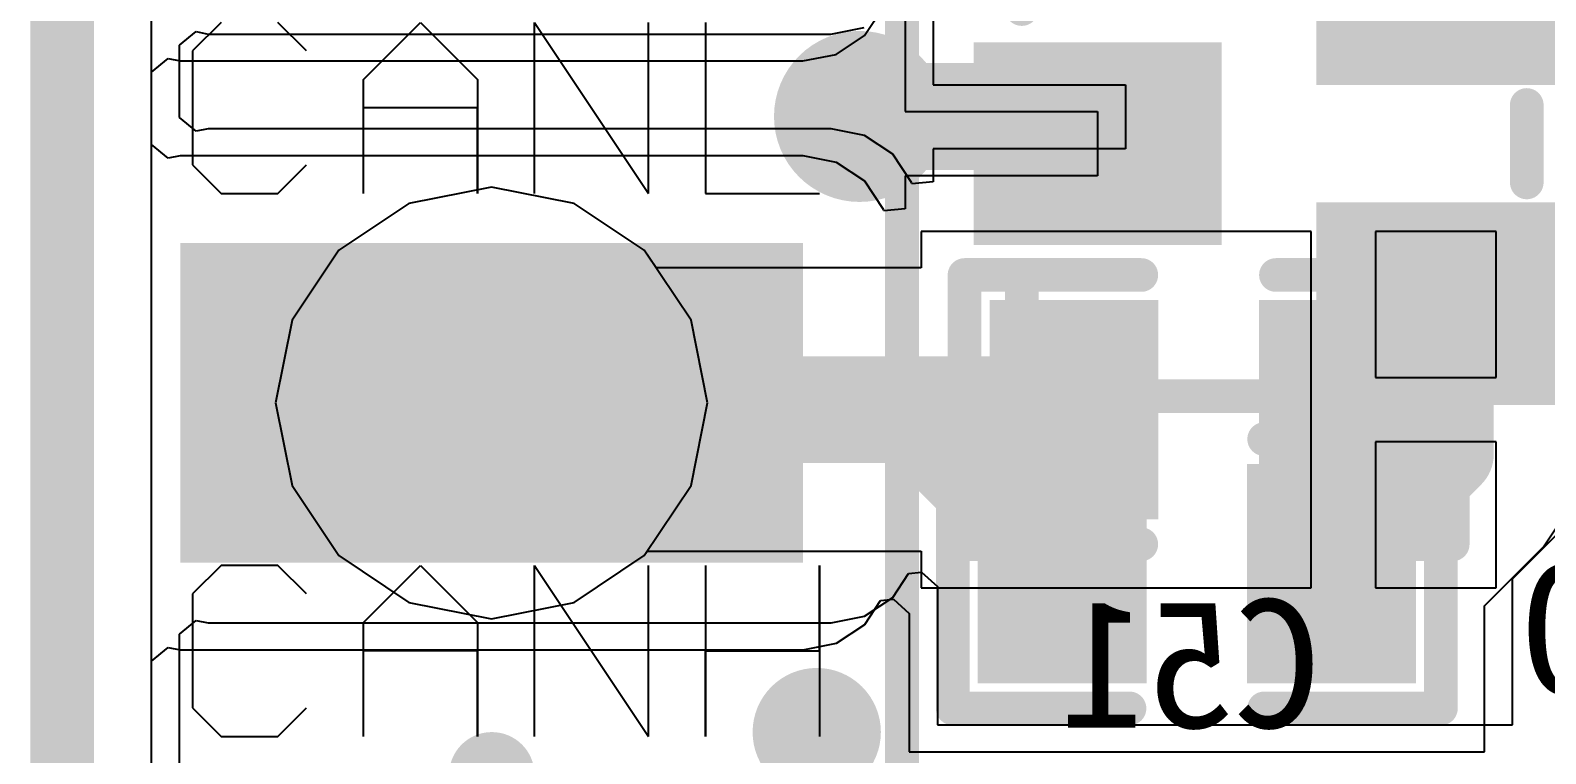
# Model space of a CAD drawing. Header units: millimetres. Extents: x 192 to 285.3, y 128.7 to 184.7.
# Drawn here: x 192 to 201.01, y 154.44 to 158.74 of the extents above; entities that cross this region are included whole.
import ezdxf

# ---------------------------------------------------------------- set-up
doc = ezdxf.new("R2010")
doc.units = ezdxf.units.MM
for name, color, linetype in [('BottomLayer', 5, 'Continuous'), ('BottomOverlay', 54, 'Continuous'), ('BottomPaste', 16, 'Continuous'), ('BottomSolder', 6, 'Continuous'), ('ConnectLayer', 7, 'Continuous'), ('KeepOutLayer', 6, 'Continuous'), ('MidLayer1', 16, 'Continuous'), ('MidLayer2', 76, 'Continuous'), ('MultiLayer', 9, 'Continuous'), ('PadHoleLayer', 156, 'Continuous'), ('TopLayer', 1, 'Continuous'), ('TopOverlay', 2, 'Continuous'), ('TopPaste', 8, 'Continuous'), ('TopSolder', 216, 'Continuous'), ('ViaHoleLayer', 16, 'Continuous')]:
    doc.layers.add(name, color=color, linetype=linetype)

# ---------------------------------------------------------------- blocks, each defined once
blk = doc.blocks.new('0603_B_31')
at = {"layer": 'BottomLayer'}
for points in [[(-1.2, -0.55), (-0.4, -0.55), (-1.2, 0.55), (-0.4, 0.55)], [(0.4, -0.55), (1.2, -0.55), (0.4, 0.55), (1.2, 0.55)]]:
    blk.add_solid(points, dxfattribs=at)
at = {"layer": 'BottomOverlay', "const_width": 0.2}
for points in [[(-1.45, 0.8), (-0.4, 0.8)], [(-1.45, -0.8), (-1.45, 0.8)], [(0.4, 0.8), (1.45, 0.8)], [(1.45, -0.8), (1.45, 0.8)], [(-1.45, -0.8), (-0.4, -0.8)], [(0.4, -0.8), (1.45, -0.8)]]:
    blk.add_lwpolyline(points, dxfattribs=at)
at = {"layer": 'BottomOverlay', "const_width": 0.1}
for points in [[(-1.5, 0.8, 1), (-1.4, 0.8, 1)], [(-1.5, 0.8, 1), (-1.4, 0.8, 1)], [(-0.45, 0.8, 1), (-0.35, 0.8, 1)], [(0.35, 0.8, 1), (0.45, 0.8, 1)], [(1.4, 0.8, 1), (1.5, 0.8, 1)], [(1.4, 0.8, 1), (1.5, 0.8, 1)], [(-1.5, -0.8, 1), (-1.4, -0.8, 1)], [(-1.5, -0.8, 1), (-1.4, -0.8, 1)], [(-0.45, -0.8, 1), (-0.35, -0.8, 1)], [(0.35, -0.8, 1), (0.45, -0.8, 1)], [(1.4, -0.8, 1), (1.5, -0.8, 1)], [(1.4, -0.8, 1), (1.5, -0.8, 1)]]:
    blk.add_lwpolyline(points, format="xyb", close=True, dxfattribs=at)
at = {"layer": 'BottomPaste'}
for points in [[(-1.2, -0.55), (-0.4, -0.55), (-1.2, 0.55), (-0.4, 0.55)], [(0.4, -0.55), (1.2, -0.55), (0.4, 0.55), (1.2, 0.55)]]:
    blk.add_solid(points, dxfattribs=at)
at = {"layer": 'BottomSolder'}
for points in [[(-1.3016, -0.6516), (-0.2984, -0.6516), (-1.3016, 0.6516), (-0.2984, 0.6516)], [(0.2984, -0.6516), (1.3016, -0.6516), (0.2984, 0.6516), (1.3016, 0.6516)]]:
    blk.add_solid(points, dxfattribs=at)
blk = doc.blocks.new('SOT23_3_97')
at = {"layer": 'TopLayer'}
for points in [[(-0.5, 0.415), (0.5, 0.415), (-0.5, 1.685), (0.5, 1.685)], [(-1.45, -1.7485), (-0.45, -1.7485), (-1.45, -0.3515), (-0.45, -0.3515)], [(0.45, -1.7485), (1.45, -1.7485), (0.45, -0.3515), (1.45, -0.3515)]]:
    blk.add_solid(points, dxfattribs=at)
at = {"layer": 'TopOverlay', "const_width": 0.2}
for points in [[(-1.5, 1.5), (-1.5, -0.15)], [(-1.5, 1.5), (-0.8, 1.5)], [(0.8, 1.5), (1.5, 1.5)], [(1.5, 1.5), (1.5, -0.15)], [(-0.23, -1.5), (0.23, -1.5)]]:
    blk.add_lwpolyline(points, dxfattribs=at)
at = {"layer": 'TopOverlay', "const_width": 0.1}
for points in [[(-1.55, 1.5, 1), (-1.45, 1.5, 1)], [(-1.55, 1.5, 1), (-1.45, 1.5, 1)], [(-0.85, 1.5, 1), (-0.75, 1.5, 1)], [(0.75, 1.5, 1), (0.85, 1.5, 1)], [(1.45, 1.5, 1), (1.55, 1.5, 1)], [(1.45, 1.5, 1), (1.55, 1.5, 1)], [(-1.55, -0.15, 1), (-1.45, -0.15, 1)], [(1.45, -0.15, 1), (1.55, -0.15, 1)], [(-0.28, -1.5, 1), (-0.18, -1.5, 1)], [(0.18, -1.5, 1), (0.28, -1.5, 1)]]:
    blk.add_lwpolyline(points, format="xyb", close=True, dxfattribs=at)
at = {"layer": 'TopPaste'}
for points in [[(-0.5, 0.415), (0.5, 0.415), (-0.5, 1.685), (0.5, 1.685)], [(-1.45, -1.7485), (-0.45, -1.7485), (-1.45, -0.3515), (-0.45, -0.3515)], [(0.45, -1.7485), (1.45, -1.7485), (0.45, -0.3515), (1.45, -0.3515)]]:
    blk.add_solid(points, dxfattribs=at)
at = {"layer": 'TopSolder'}
for points in [[(-0.6016, 0.3134), (0.6016, 0.3134), (-0.6016, 1.7866), (0.6016, 1.7866)], [(-1.5516, -1.8501), (-0.3484, -1.8501), (-1.5516, -0.2499), (-0.3484, -0.2499)], [(0.3484, -1.8501), (1.5516, -1.8501), (0.3484, -0.2499), (1.5516, -0.2499)]]:
    blk.add_solid(points, dxfattribs=at)
blk = doc.blocks.new('0603_114')
at = {"layer": 'TopLayer'}
for points in [[(-1.2, -0.55), (-0.4, -0.55), (-1.2, 0.55), (-0.4, 0.55)], [(0.4, -0.55), (1.2, -0.55), (0.4, 0.55), (1.2, 0.55)]]:
    blk.add_solid(points, dxfattribs=at)
at = {"layer": 'TopOverlay', "const_width": 0.2}
for points in [[(-0.4, 0.8), (-1.45, 0.8)], [(-1.45, 0.8), (-1.45, -0.8)], [(1.45, 0.8), (0.4, 0.8)], [(1.45, 0.8), (1.45, -0.8)], [(-0.4, -0.8), (-1.45, -0.8)], [(1.45, -0.8), (0.4, -0.8)]]:
    blk.add_lwpolyline(points, dxfattribs=at)
at = {"layer": 'TopOverlay', "const_width": 0.1}
for points in [[(-1.5, 0.8, 1), (-1.4, 0.8, 1)], [(-1.5, 0.8, 1), (-1.4, 0.8, 1)], [(-0.45, 0.8, 1), (-0.35, 0.8, 1)], [(0.35, 0.8, 1), (0.45, 0.8, 1)], [(1.4, 0.8, 1), (1.5, 0.8, 1)], [(1.4, 0.8, 1), (1.5, 0.8, 1)], [(-1.5, -0.8, 1), (-1.4, -0.8, 1)], [(-1.5, -0.8, 1), (-1.4, -0.8, 1)], [(-0.45, -0.8, 1), (-0.35, -0.8, 1)], [(0.35, -0.8, 1), (0.45, -0.8, 1)], [(1.4, -0.8, 1), (1.5, -0.8, 1)], [(1.4, -0.8, 1), (1.5, -0.8, 1)]]:
    blk.add_lwpolyline(points, format="xyb", close=True, dxfattribs=at)
at = {"layer": 'TopPaste'}
for points in [[(-1.2, -0.55), (-0.4, -0.55), (-1.2, 0.55), (-0.4, 0.55)], [(0.4, -0.55), (1.2, -0.55), (0.4, 0.55), (1.2, 0.55)]]:
    blk.add_solid(points, dxfattribs=at)
at = {"layer": 'TopSolder'}
for points in [[(-1.3016, -0.6516), (-0.2984, -0.6516), (-1.3016, 0.6516), (-0.2984, 0.6516)], [(0.2984, -0.6516), (1.3016, -0.6516), (0.2984, 0.6516), (1.3016, 0.6516)]]:
    blk.add_solid(points, dxfattribs=at)
blk = doc.blocks.new('CON6_149')
at = {"layer": 'BottomLayer', "const_width": 0.75}
blk.add_lwpolyline([(-2.125, 0, 1), (-1.375, 0, 1)], format="xyb", close=True, dxfattribs=at)
at = {"layer": 'BottomSolder', "const_width": 0.8516}
blk.add_lwpolyline([(-2.1758, 0, 1), (-1.3242, 0, 1)], format="xyb", close=True, dxfattribs=at)
at = {"layer": 'MidLayer1', "const_width": 0.75}
blk.add_lwpolyline([(-2.125, 0, 1), (-1.375, 0, 1)], format="xyb", close=True, dxfattribs=at)
at = {"layer": 'MidLayer2', "const_width": 0.75}
blk.add_lwpolyline([(-2.125, 0, 1), (-1.375, 0, 1)], format="xyb", close=True, dxfattribs=at)
at = {"layer": 'MultiLayer', "const_width": 0.75}
blk.add_lwpolyline([(-2.125, 0, 1), (-1.375, 0, 1)], format="xyb", close=True, dxfattribs=at)
at = {"layer": 'PadHoleLayer', "const_width": 0.635}
blk.add_lwpolyline([(-2.0675, 0, 1), (-1.4325, 0, 1)], format="xyb", close=True, dxfattribs=at)
at = {"layer": 'TopLayer', "const_width": 0.75}
blk.add_lwpolyline([(-2.125, 0, 1), (-1.375, 0, 1)], format="xyb", close=True, dxfattribs=at)
at = {"layer": 'TopLayer'}
blk.add_solid([(-2.6995, -1.8505), (-0.7995, -1.8505), (-2.6995, 1.8495), (-0.7995, 1.8495)], dxfattribs=at)
at = {"layer": 'TopOverlay', "const_width": 0.2032}
for points in [[(-10.655, 2.4638), (10.5794, 2.4638)], [(-10.655, -2.4384), (10.5794, -2.4384)]]:
    blk.add_lwpolyline(points, dxfattribs=at)
at = {"layer": 'TopPaste'}
blk.add_solid([(-2.6995, -1.8505), (-0.7995, -1.8505), (-2.6995, 1.8495), (-0.7995, 1.8495)], dxfattribs=at)
at = {"layer": 'TopSolder', "const_width": 0.8516}
blk.add_lwpolyline([(-2.1758, 0, 1), (-1.3242, 0, 1)], format="xyb", close=True, dxfattribs=at)
at = {"layer": 'TopSolder'}
blk.add_solid([(-2.6995, -1.8505), (-0.7995, -1.8505), (-2.6995, 1.8495), (-0.7995, 1.8495)], dxfattribs=at)

msp = doc.modelspace()

# ---------------------------------------------------------------- linework, layer by layer
at = {"layer": 'BottomLayer'}
for p, q in [((192.7233, 139.7469), (192.7233, 174.033)), ((194.7434, 157.8056), (194.2526, 157.708)), ((195.2343, 157.708), (194.7434, 157.8056)), ((194.2526, 157.708), (193.8364, 157.43)), ((195.6504, 157.43), (195.2343, 157.708)), ((199.6129, 157.541), (197.2954, 157.541)), ((197.2954, 157.541), (197.2954, 157.3247)), ((199.6129, 156.4828), (199.6129, 157.541)), ((200.7114, 157.541), (199.9939, 157.541)), ((199.9939, 157.541), (199.9939, 156.6735)), ((200.7114, 156.6735), (200.7114, 157.541)), ((193.8364, 157.43), (193.5584, 157.0138)), ((195.7207, 157.3247), (195.6504, 157.43)), ((197.2954, 157.3247), (195.7207, 157.3247)), ((193.5584, 157.0138), (193.4608, 156.523)), ((199.9939, 156.6735), (200.7114, 156.6735)), ((193.4608, 156.523), (193.5584, 156.0322)), ((199.6129, 155.425), (199.6129, 156.4828)), ((200.7114, 156.2925), (199.9939, 156.2925)), ((199.9939, 156.2925), (199.9939, 155.425)), ((200.7114, 155.425), (200.7114, 156.2925)), ((193.5584, 156.0322), (193.8364, 155.616)), ((193.8364, 155.616), (194.2526, 155.338)), ((195.2343, 155.338), (195.6504, 155.616)), ((195.6504, 155.616), (195.6673, 155.6413)), ((195.6673, 155.6413), (197.2954, 155.6413)), ((197.2954, 155.6413), (197.2954, 155.425)), ((197.2954, 155.425), (199.6129, 155.425)), ((199.9939, 155.425), (200.7114, 155.425)), ((194.2526, 155.338), (194.7434, 155.2404)), ((194.7434, 155.2404), (195.2343, 155.338))]:
    msp.add_line(p, q, dxfattribs=at)
for points, const_width in [([(196.6754, 158.225, 1), (197.1834, 158.225, 1)], 0.508), ([(194.6246, 156.483, 1), (194.9421, 156.483, 1)], 0.3175), ([(198.0447, 156.483, 1), (198.3622, 156.483, 1)], 0.3175), ([(196.4849, 154.5674, 1), (196.8659, 154.5674, 1)], 0.381)]:
    msp.add_lwpolyline(points, format="xyb", close=True, dxfattribs=dict(at, const_width=const_width))
at = {"layer": 'BottomLayer', "const_width": 0.635}
msp.add_lwpolyline([(194.7834, 156.483), (198.2034, 156.483)], dxfattribs=at)
at = {"layer": 'ConnectLayer'}
for p, q in [((192.7233, 139.7469), (192.7233, 174.033)), ((192.7233, 139.7469), (192.7233, 174.033)), ((197.367, 159.0354), (197.367, 158.4137)), ((192.8898, 158.6483), (192.988, 158.7289)), ((192.988, 158.7289), (193.0594, 158.7147)), ((193.0594, 158.7147), (196.7594, 158.7147)), ((196.7594, 158.7147), (196.9576, 158.7541)), ((192.8898, 158.2178), (192.8898, 158.6483)), ((197.367, 158.4137), (198.5102, 158.4137)), ((198.5102, 158.4137), (198.5102, 158.0327)), ((192.988, 158.1373), (192.8898, 158.2178)), ((193.0605, 158.1517), (192.988, 158.1373)), ((196.7605, 158.1517), (193.0605, 158.1517)), ((196.9587, 158.1123), (196.7605, 158.1517)), ((197.1267, 158), (196.9587, 158.1123)), ((197.239, 157.8319), (197.1267, 158)), ((198.5102, 158.0327), (197.367, 158.0327)), ((197.367, 158.0327), (197.367, 157.8365)), ((197.2406, 157.824), (197.239, 157.8319)), ((197.367, 157.8365), (197.2406, 157.824)), ((194.7434, 157.8056), (194.2526, 157.708)), ((194.7434, 157.8056), (194.2526, 157.708)), ((195.2343, 157.708), (194.7434, 157.8056)), ((195.2343, 157.708), (194.7434, 157.8056)), ((194.2526, 157.708), (193.8364, 157.43)), ((194.2526, 157.708), (193.8364, 157.43)), ((195.6504, 157.43), (195.2343, 157.708)), ((195.6504, 157.43), (195.2343, 157.708)), ((199.6129, 157.541), (197.2954, 157.541)), ((197.2954, 157.541), (197.2954, 157.3247)), ((199.6129, 156.4828), (199.6129, 157.541)), ((200.7114, 157.541), (199.9939, 157.541)), ((199.9939, 157.541), (199.9939, 156.6735)), ((200.7114, 156.6735), (200.7114, 157.541)), ((193.8364, 157.43), (193.5584, 157.0138)), ((193.8364, 157.43), (193.5584, 157.0138)), ((195.9284, 157.0138), (195.6504, 157.43)), ((195.7207, 157.3247), (195.6504, 157.43)), ((197.2954, 157.3247), (195.7207, 157.3247)), ((193.5584, 157.0138), (193.4608, 156.523)), ((193.5584, 157.0138), (193.4608, 156.523)), ((196.026, 156.523), (195.9284, 157.0138)), ((199.9939, 156.6735), (200.7114, 156.6735)), ((193.4608, 156.523), (193.5584, 156.0322)), ((193.4608, 156.523), (193.5584, 156.0322)), ((195.9284, 156.0322), (196.026, 156.523)), ((199.6129, 155.425), (199.6129, 156.4828)), ((200.7114, 156.2925), (199.9939, 156.2925)), ((199.9939, 156.2925), (199.9939, 155.425)), ((200.7114, 155.425), (200.7114, 156.2925)), ((193.5584, 156.0322), (193.8364, 155.616)), ((193.5584, 156.0322), (193.8364, 155.616)), ((195.6504, 155.616), (195.9284, 156.0322)), ((200.8079, 155.4775), (201.1593, 155.8289)), ((193.8364, 155.616), (194.2526, 155.338)), ((193.8364, 155.616), (194.2526, 155.338)), ((195.2343, 155.338), (195.6504, 155.616)), ((195.2343, 155.338), (195.6504, 155.616)), ((195.6504, 155.616), (195.6673, 155.6413)), ((195.6673, 155.6413), (197.2954, 155.6413)), ((197.2954, 155.6413), (197.2954, 155.425)), ((197.1267, 155.3675), (197.2214, 155.5092)), ((197.2214, 155.5092), (197.2978, 155.5167)), ((197.2978, 155.5167), (197.3919, 155.4314)), ((200.8079, 154.6102), (200.8079, 155.4775)), ((197.2954, 155.425), (199.6129, 155.425)), ((197.3919, 155.4314), (197.3919, 154.6102)), ((199.9939, 155.425), (200.7114, 155.425)), ((194.2526, 155.338), (194.7434, 155.2404)), ((194.2526, 155.338), (194.7434, 155.2404)), ((194.7434, 155.2404), (195.2343, 155.338)), ((194.7434, 155.2404), (195.2343, 155.338)), ((196.9587, 155.2552), (197.1267, 155.3675)), ((192.8898, 155.1496), (192.988, 155.2302)), ((192.988, 155.2302), (193.0605, 155.2158)), ((193.0605, 155.2158), (196.7605, 155.2158)), ((196.7605, 155.2158), (196.9587, 155.2552)), ((192.8898, 151.2213), (192.8898, 155.1496)), ((197.3919, 154.6102), (200.8079, 154.6102))]:
    msp.add_line(p, q, dxfattribs=at)
at = {"layer": 'KeepOutLayer', "const_width": 0.2}
msp.add_lwpolyline([(192.1034, 136.103), (192.1034, 183.103)], dxfattribs=at)
at = {"layer": 'MidLayer1'}
for p, q in [((192.7233, 139.7469), (192.7233, 174.033)), ((194.7434, 157.8056), (194.2526, 157.708)), ((195.2343, 157.708), (194.7434, 157.8056)), ((194.2526, 157.708), (193.8364, 157.43)), ((195.6504, 157.43), (195.2343, 157.708)), ((193.8364, 157.43), (193.5584, 157.0138)), ((195.9284, 157.0138), (195.6504, 157.43)), ((193.5584, 157.0138), (193.4608, 156.523)), ((196.026, 156.523), (195.9284, 157.0138)), ((193.4608, 156.523), (193.5584, 156.0322)), ((195.9284, 156.0322), (196.026, 156.523)), ((193.5584, 156.0322), (193.8364, 155.616)), ((195.6504, 155.616), (195.9284, 156.0322)), ((193.8364, 155.616), (194.2526, 155.338)), ((195.2343, 155.338), (195.6504, 155.616)), ((194.2526, 155.338), (194.7434, 155.2404)), ((194.7434, 155.2404), (195.2343, 155.338))]:
    msp.add_line(p, q, dxfattribs=at)
for points, const_width in [([(196.6754, 158.225, 1), (197.1834, 158.225, 1)], 0.508), ([(196.4849, 154.5674, 1), (196.8659, 154.5674, 1)], 0.381), ([(194.618, 154.3134, 1), (194.872, 154.3134, 1)], 0.254)]:
    msp.add_lwpolyline(points, format="xyb", close=True, dxfattribs=dict(at, const_width=const_width))
at = {"layer": 'MidLayer1', "const_width": 0.508}
msp.add_lwpolyline([(194.745, 151.494), (194.745, 154.3134)], dxfattribs=at)
at = {"layer": 'MidLayer2'}
for p, q in [((192.7233, 139.7469), (192.7233, 174.033)), ((194.7434, 157.8056), (194.2526, 157.708)), ((195.2343, 157.708), (194.7434, 157.8056)), ((194.2526, 157.708), (193.8364, 157.43)), ((195.6504, 157.43), (195.2343, 157.708)), ((193.8364, 157.43), (193.5584, 157.0138)), ((195.9284, 157.0138), (195.6504, 157.43)), ((193.5584, 157.0138), (193.4608, 156.523)), ((196.026, 156.523), (195.9284, 157.0138)), ((193.4608, 156.523), (193.5584, 156.0322)), ((195.9284, 156.0322), (196.026, 156.523)), ((193.5584, 156.0322), (193.8364, 155.616)), ((195.6504, 155.616), (195.9284, 156.0322)), ((193.8364, 155.616), (194.2526, 155.338)), ((195.2343, 155.338), (195.6504, 155.616)), ((194.2526, 155.338), (194.7434, 155.2404)), ((194.7434, 155.2404), (195.2343, 155.338))]:
    msp.add_line(p, q, dxfattribs=at)
for points, const_width in [([(196.6754, 158.225, 1), (197.1834, 158.225, 1)], 0.508), ([(196.4849, 154.5674, 1), (196.8659, 154.5674, 1)], 0.381)]:
    msp.add_lwpolyline(points, format="xyb", close=True, dxfattribs=dict(at, const_width=const_width))
at = {"layer": 'MultiLayer'}
for points, const_width in [([(196.6754, 158.225, 1), (197.1834, 158.225, 1)], 0.508), ([(196.4849, 154.5674, 1), (196.8659, 154.5674, 1)], 0.381)]:
    msp.add_lwpolyline(points, format="xyb", close=True, dxfattribs=dict(at, const_width=const_width))
at = {"layer": 'TopLayer'}
for p, q in [((196.9591, 158.7062), (197.0714, 158.8742)), ((197.2004, 158.8752), (197.2004, 158.2535)), ((196.7911, 158.5939), (196.9591, 158.7062)), ((192.7233, 158.4881), (192.8215, 158.5687)), ((192.8215, 158.5687), (192.8929, 158.5545)), ((192.8929, 158.5545), (196.5929, 158.5545)), ((196.5929, 158.5545), (196.7911, 158.5939)), ((192.7233, 158.0577), (192.7233, 158.4881)), ((197.2004, 158.2535), (198.3437, 158.2535)), ((198.3437, 158.2535), (198.3437, 157.8725)), ((192.8215, 157.9771), (192.7233, 158.0577)), ((192.894, 157.9915), (192.8215, 157.9771)), ((196.594, 157.9915), (192.894, 157.9915)), ((196.7922, 157.9521), (196.594, 157.9915)), ((196.9602, 157.8398), (196.7922, 157.9521)), ((197.0725, 157.6718), (196.9602, 157.8398)), ((198.3437, 157.8725), (197.2004, 157.8725)), ((197.2004, 157.8725), (197.2004, 157.6763)), ((197.0741, 157.6638), (197.0725, 157.6718)), ((197.2004, 157.6763), (197.0741, 157.6638)), ((200.9928, 155.6687), (201.1193, 155.858)), ((200.6414, 155.3173), (200.9928, 155.6687)), ((196.9602, 155.2073), (197.0549, 155.349)), ((197.0549, 155.349), (197.1313, 155.3565)), ((197.1313, 155.3565), (197.2254, 155.2712)), ((200.6414, 154.45), (200.6414, 155.3173)), ((196.7922, 155.095), (196.9602, 155.2073)), ((197.2254, 155.2712), (197.2254, 154.45)), ((192.7233, 154.9894), (192.8215, 155.07)), ((192.8215, 155.07), (192.894, 155.0556)), ((192.894, 155.0556), (196.594, 155.0556)), ((196.594, 155.0556), (196.7922, 155.095)), ((192.7233, 151.0612), (192.7233, 154.9894)), ((197.2254, 154.45), (200.6414, 154.45))]:
    msp.add_line(p, q, dxfattribs=at)
for points, const_width in [([(196.6754, 158.225, 1), (197.1834, 158.225, 1)], 0.508), ([(196.7707, 158.225, 1), (197.0882, 158.225, 1)], 0.3175), ([(198.0227, 158.225, 1), (198.3402, 158.225, 1)], 0.3175), ([(200.3164, 157.113, 1), (200.5704, 157.113, 1)], 0.254), ([(200.3364, 157.093, 1), (200.5904, 157.093, 1)], 0.254), ([(194.6164, 156.523, 1), (194.8704, 156.523, 1)], 0.254), ([(196.9914, 156.523, 1), (197.2454, 156.523, 1)], 0.254), ([(196.9914, 156.523, 1), (197.2454, 156.523, 1)], 0.254), ([(200.3164, 156.218, 1), (200.5704, 156.218, 1)], 0.254), ([(200.3164, 156.218, 1), (200.5704, 156.218, 1)], 0.254), ([(198.0064, 155.508, 1), (198.2604, 155.508, 1)], 0.254), ([(199.6064, 155.508, 1), (199.8604, 155.508, 1)], 0.254), ([(196.4849, 154.5674, 1), (196.8659, 154.5674, 1)], 0.381)]:
    msp.add_lwpolyline(points, format="xyb", close=True, dxfattribs=dict(at, const_width=const_width))
for points, const_width in [([(196.9294, 158.225), (198.1815, 158.225)], 0.635), ([(200.4434, 156.218), (200.4434, 157.113)], 0.508), ([(200.4634, 157.093), (202.4934, 157.093)], 0.508), ([(194.7434, 156.523), (197.1184, 156.523)], 0.508), ([(197.1184, 156.523), (198.1334, 155.508)], 0.508), ([(199.7334, 155.508), (200.4434, 156.218)], 0.508)]:
    msp.add_lwpolyline(points, dxfattribs=dict(at, const_width=const_width))
at = {"layer": 'TopOverlay'}
for p, q in [((193.1363, 158.7835), (192.967, 158.6142)), ((193.6441, 158.6142), (193.4748, 158.7835)), ((193.9827, 158.4449), (194.3212, 158.7835)), ((194.3212, 158.7835), (194.6598, 158.4449)), ((194.9983, 157.7678), (194.9983, 158.7835)), ((194.9983, 158.7835), (195.6755, 157.7678)), ((195.6755, 157.7678), (195.6755, 158.7835)), ((196.014, 158.7835), (196.014, 157.7678)), ((192.967, 158.6142), (192.967, 157.9371)), ((193.9827, 157.7678), (193.9827, 158.4449)), ((194.6598, 158.4449), (194.6598, 157.7678)), ((194.6598, 158.2756), (193.9827, 158.2756)), ((194.6598, 157.7678), (194.6598, 158.2756)), ((192.967, 157.9371), (193.1363, 157.7678)), ((193.4748, 157.7678), (193.6441, 157.9371)), ((193.1363, 157.7678), (193.4748, 157.7678)), ((196.014, 157.7678), (196.6911, 157.7678)), ((193.1363, 155.5577), (192.967, 155.3884)), ((193.4748, 155.5577), (193.1363, 155.5577)), ((193.6441, 155.3884), (193.4748, 155.5577)), ((193.9827, 155.2191), (194.3212, 155.5577)), ((194.3212, 155.5577), (194.6598, 155.2191)), ((194.9983, 154.542), (194.9983, 155.5577)), ((194.9983, 155.5577), (195.6755, 154.542)), ((195.6755, 154.542), (195.6755, 155.5577)), ((196.014, 155.5577), (196.014, 154.542)), ((196.6911, 155.0498), (196.6911, 155.5577)), ((196.6911, 155.5577), (196.6911, 154.542)), ((192.967, 155.3884), (192.967, 154.7113)), ((193.9827, 154.542), (193.9827, 155.2191)), ((194.6598, 155.2191), (194.6598, 154.542)), ((194.6598, 155.0498), (193.9827, 155.0498)), ((194.6598, 154.542), (194.6598, 155.0498)), ((196.014, 154.542), (196.014, 155.0498)), ((196.014, 155.0498), (196.6911, 155.0498)), ((192.967, 154.7113), (193.1363, 154.542)), ((193.4748, 154.542), (193.6441, 154.7113)), ((193.1363, 154.542), (193.4748, 154.542))]:
    msp.add_line(p, q, dxfattribs=at)
at = {"layer": 'ViaHoleLayer'}
for points, const_width in [([(196.8024, 158.225, 1), (197.0564, 158.225, 1)], 0.254), ([(196.5802, 154.5674, 1), (196.7707, 154.5674, 1)], 0.1905)]:
    msp.add_lwpolyline(points, format="xyb", close=True, dxfattribs=dict(at, const_width=const_width))

# ---------------------------------------------------------------- block references
for name, p, rotation in [('CON6_149', (194.7434, 158.273), 90), ('SOT23_3_97', (199.3934, 158.063), 90), ('0603_B_31', (199.0034, 156.483), 360), ('0603_114', (198.9334, 155.508), 180)]:
    msp.add_blockref(name, p, dxfattribs=dict(rotation=rotation))

# ---------------------------------------------------------------- texts
at = {"layer": 'BottomOverlay', "text_generation_flag": 2}
msp.add_text('C51', height=0.762, dxfattribs=at).set_placement((199.6726, 154.5928))
at = {"layer": 'TopOverlay'}
msp.add_text('Q7', height=0.762, dxfattribs=at).set_placement((200.8664, 154.796))

doc.saveas('drawing.dxf')
